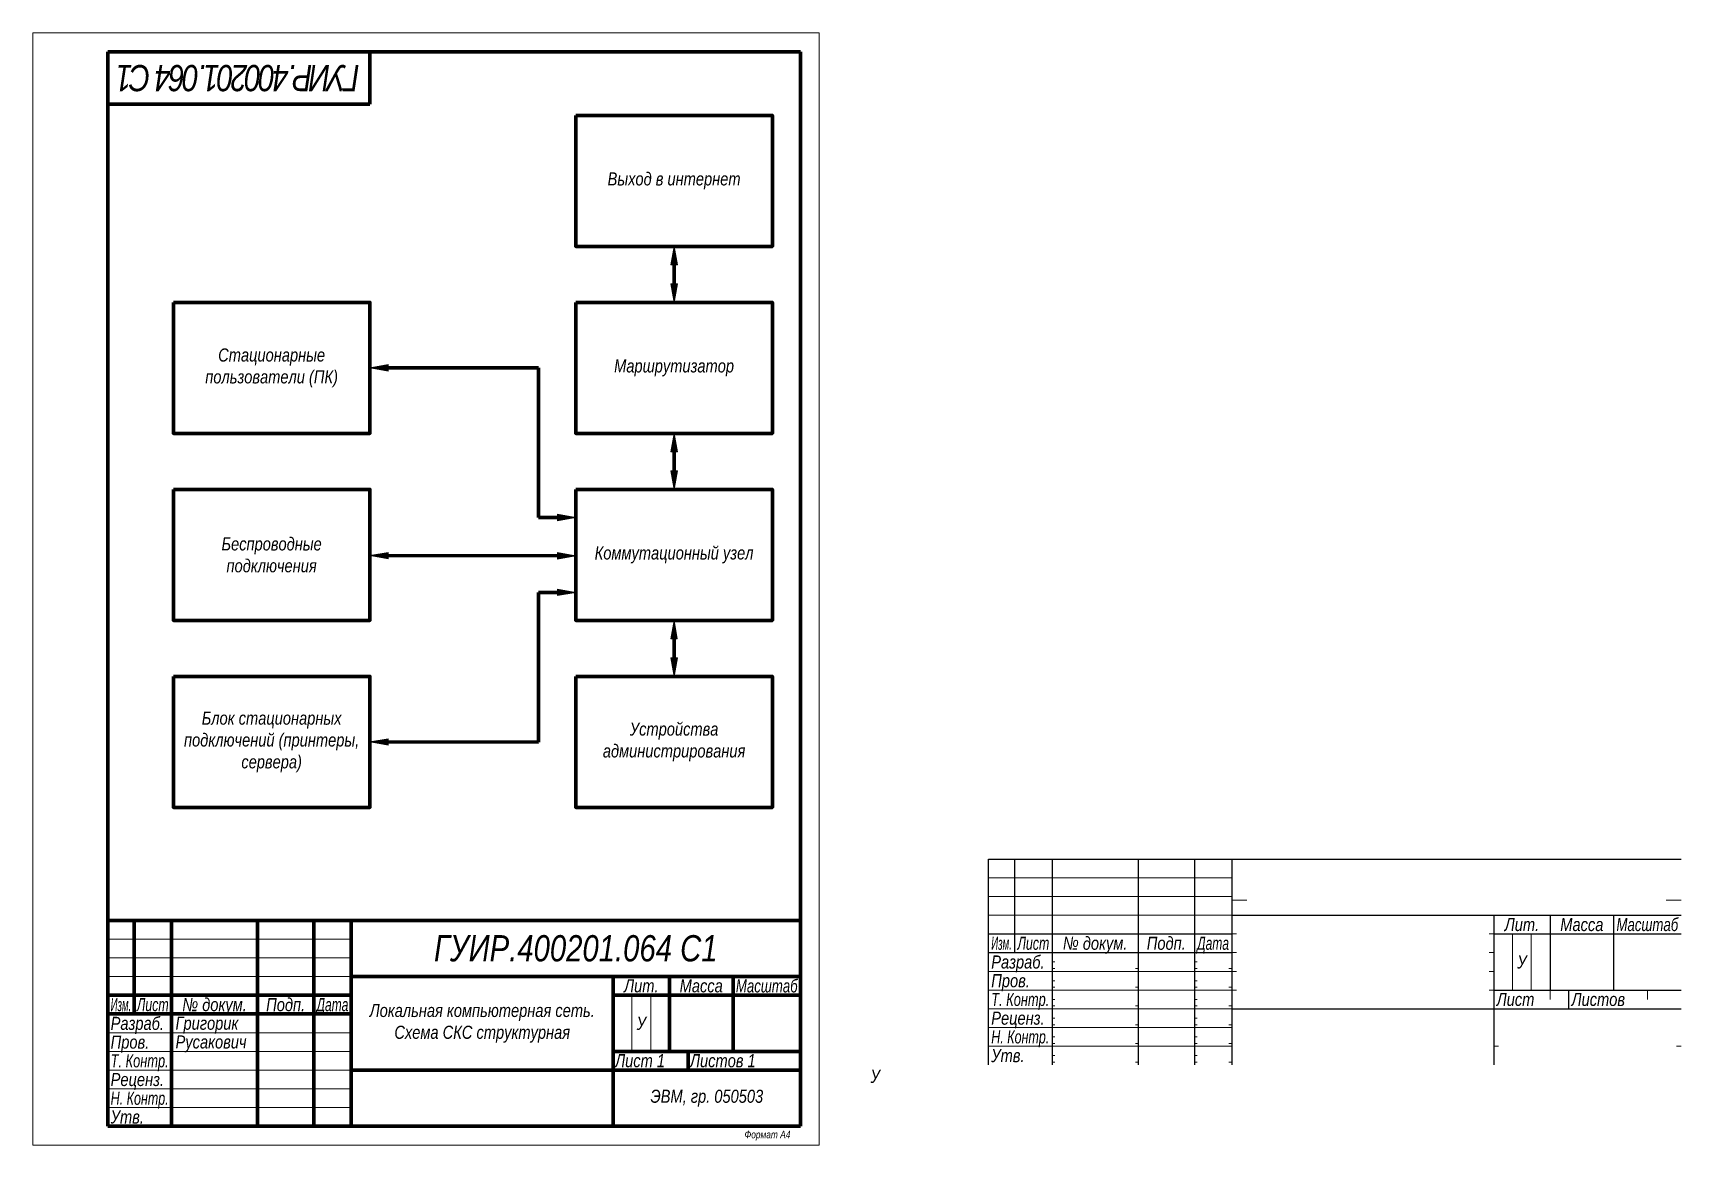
# Model space of a CAD drawing. Header units: inches. Extents: x 0 to 440, y 0 to 297.
import ezdxf
from ezdxf.enums import TextEntityAlignment as Align

# ---------------------------------------------------------------- set-up
doc = ezdxf.new("R2010")
doc.units = ezdxf.units.IN
doc.layers.get('Defpoints').update_dxf_attribs({"color": 170, "lineweight": 20})
doc.layers.add('1.1 — Сплошная', color=10, linetype='Continuous', lineweight=20)
doc.layers.add('2.1 — Текст', color=90, linetype='Continuous', lineweight=20)
doc.styles.add('Ш-3П', font='ariali.ttf', dxfattribs={"width": 0.8, "height": 3.5})
doc.styles.add('Ш-5', font='ariali.ttf', dxfattribs={"width": 0.8, "height": 5})

# ---------------------------------------------------------------- blocks, each defined once
blk = doc.blocks.new('ОН-1')
for p, q in [((-185, 0), (-185, 55)), ((-185, 55), (0, 55)), ((-178, 55), (-178, 30)), ((-168, 55), (-168, 0)), ((-145, 55), (-145, 0)), ((-130, 55), (-130, 0)), ((-120, 55), (-120, 0)), ((-120, 40), (0, 40)), ((-50, 40), (-50, 0)), ((-35, 40), (-35, 20)), ((-18, 40), (-18, 20)), ((-185, 35), (-120, 35)), ((-50, 35), (0, 35)), ((-185, 30), (-120, 30)), ((-50, 20), (0, 20)), ((-30, 15), (-30, 20)), ((-120, 15), (0, 15))]:
    blk.add_line(p, q)
at = {"layer": '1.1 — Сплошная'}
for p, q in [((-185, 50), (-120, 50)), ((-185, 45), (-120, 45)), ((-185, 40), (-120, 40)), ((-45, 35), (-45, 20)), ((-40, 35), (-40, 20)), ((-185, 25), (-120, 25)), ((-185, 20), (-120, 20)), ((-185, 15), (-120, 15)), ((-185, 10), (-120, 10)), ((-185, 5), (-120, 5))]:
    blk.add_line(p, q, dxfattribs=at)
at = {"layer": 'Defpoints'}
for p, q in [((-120, 44), (-116, 44)), ((0, 44), (-4, 44)), ((-120, 35), (-118.75, 35)), ((-50, 35), (-51.25, 35)), ((-168, 27.5), (-167.25, 27.5)), ((-130, 27.5), (-129.25, 27.5)), ((-120, 30), (-118.75, 30)), ((-50, 30), (-51.25, 30)), ((-168, 25.75), (-167.25, 25.75)), ((-168, 22.5), (-167.25, 22.5)), ((-145, 25.75), (-145.75, 25.75)), ((-130, 25.75), (-129.25, 25.75)), ((-130, 22.5), (-129.25, 22.5)), ((-120, 25.75), (-120.75, 25.75)), ((-120, 25), (-118.75, 25)), ((-50, 25), (-51.25, 25)), ((-168, 20.75), (-167.25, 20.75)), ((-145, 20.75), (-145.75, 20.75)), ((-130, 20.75), (-129.25, 20.75)), ((-120, 20.75), (-120.75, 20.75)), ((-120, 20), (-118.75, 20)), ((-50, 20), (-51.25, 20)), ((-35, 20), (-35, 17.5)), ((-9, 20), (-9, 17.5)), ((-168, 17.5), (-167.25, 17.5)), ((-168, 15.75), (-167.25, 15.75)), ((-145, 15.75), (-145.75, 15.75)), ((-130, 17.5), (-129.25, 17.5)), ((-130, 15.75), (-129.25, 15.75)), ((-120, 15.75), (-120.75, 15.75)), ((-120, 15), (-118.75, 15)), ((-50, 15), (-51.25, 15)), ((-168, 12.5), (-167.25, 12.5)), ((-168, 10.75), (-167.25, 10.75)), ((-145, 10.75), (-145.75, 10.75)), ((-130, 12.5), (-129.25, 12.5)), ((-130, 10.75), (-129.25, 10.75)), ((-120, 10.75), (-120.75, 10.75)), ((-168, 7.5), (-167.25, 7.5)), ((-168, 5.75), (-167.25, 5.75)), ((-145, 5.75), (-145.75, 5.75)), ((-130, 7.5), (-129.25, 7.5)), ((-130, 5.75), (-129.25, 5.75)), ((-120, 5.75), (-120.75, 5.75)), ((-50, 5), (-48.75, 5)), ((0, 5), (-1.25, 5)), ((-168, 2.5), (-167.25, 2.5)), ((-168, 0.75), (-167.25, 0.75)), ((-145, 0.75), (-145.75, 0.75)), ((-130, 2.5), (-129.25, 2.5)), ((-130, 0.75), (-129.25, 0.75)), ((-120, 0.75), (-120.75, 0.75))]:
    blk.add_line(p, q, dxfattribs=at)
at = {"layer": '2.1 — Текст', "style": 'Ш-3П', "width": 0.8}
for s, p in [('Лит.', (-42.5, 37.5)), ('Масса', (-26.5, 37.5)), ('№ докум.', (-156.5, 32.5)), ('Подп.', (-137.5, 32.5)), ('У', (-42.5, 27.5))]:
    blk.add_text(s, height=3.5, dxfattribs=at).set_placement(p, align=Align.MIDDLE_CENTER)
at = {"layer": '2.1 — Текст', "style": 'Ш-3П'}
for s, width, p, p2 in [('Масштаб', 0.71737, (-17.25, 35.75), (-0.75, 35.75)), ('Изм.', 0.524764, (-184.25, 30.75), (-178.75, 30.75)), ('Лист', 0.675192, (-177.25, 30.75), (-168.75, 30.75)), ('Дата', 0.656153, (-129.25, 30.75), (-120.75, 30.75)), ('Т. Контр.', 0.699901, (-184.25, 15.75), (-168.75, 15.75)), ('Н. Контр.', 0.683111, (-184.25, 5.75), (-168.75, 5.75))]:
    blk.add_text(s, height=3.5, dxfattribs=dict(at, width=width)).set_placement(p, p2, align=Align.FIT)
at = {"layer": '2.1 — Текст', "style": 'Ш-3П', "width": 0.8}
for s, p in [('Разраб.', (-184.25, 27.5)), ('Пров.', (-184.25, 22.5)), ('Лист', (-49.25, 17.5)), ('Листов', (-29.25, 17.5)), ('Реценз.', (-184.25, 12.5)), ('Утв.', (-184.25, 2.5))]:
    blk.add_text(s, height=3.5, dxfattribs=at).set_placement(p, align=Align.MIDDLE_LEFT)

msp = doc.modelspace()

# ---------------------------------------------------------------- hatches: boundary and pattern name
at = {"lineweight": 20}
h = msp.add_hatch(color=256, dxfattribs=at)
h.dxf.hatch_style = 1
h.paths.add_polyline_path([(171.24, 235.08), (172.12, 235.08), (171.25, 240)])
h.paths.add_polyline_path([(170.38, 235.08), (171.24, 235.08), (171.25, 240)])
h = msp.add_hatch(color=256, dxfattribs=at)
h.dxf.hatch_style = 1
h.paths.add_polyline_path([(171.26, 229.98), (170.38, 229.98), (171.25, 225.05)])
h.paths.add_polyline_path([(172.12, 229.98), (171.26, 229.98), (171.25, 225.05)])
h = msp.add_hatch(color=256, dxfattribs=at)
h.dxf.hatch_style = 1
h.paths.add_polyline_path([(94.92, 207.55), (94.92, 208.42), (90, 207.55)])
h.paths.add_polyline_path([(94.92, 206.68), (94.92, 207.55), (90, 207.55)])
h = msp.add_hatch(color=256, dxfattribs=at)
h.dxf.hatch_style = 1
h.paths.add_polyline_path([(171.24, 185.13), (172.12, 185.13), (171.25, 190.05)])
h.paths.add_polyline_path([(170.38, 185.13), (171.24, 185.13), (171.25, 190.05)])
h = msp.add_hatch(color=256, dxfattribs=at)
h.dxf.hatch_style = 1
h.paths.add_polyline_path([(171.26, 180.03), (170.38, 180.03), (171.25, 175.1)])
h.paths.add_polyline_path([(172.12, 180.03), (171.26, 180.03), (171.25, 175.1)])
h = msp.add_hatch(color=256, dxfattribs=at)
h.dxf.hatch_style = 1
h.paths.add_polyline_path([(140.08, 167.61), (140.08, 166.73), (145, 167.6)])
h.paths.add_polyline_path([(140.08, 168.47), (140.08, 167.61), (145, 167.6)])
h = msp.add_hatch(color=256, dxfattribs=at)
h.dxf.hatch_style = 1
h.paths.add_polyline_path([(94.92, 157.41), (94.92, 158.28), (90, 157.41)])
h.paths.add_polyline_path([(94.92, 156.54), (94.92, 157.41), (90, 157.41)])
h = msp.add_hatch(color=256, dxfattribs=at)
h.dxf.hatch_style = 1
h.paths.add_polyline_path([(140.08, 157.36), (140.08, 156.48), (145, 157.35)])
h.paths.add_polyline_path([(140.08, 158.22), (140.08, 157.36), (145, 157.35)])
h = msp.add_hatch(color=256, dxfattribs=at)
h.dxf.hatch_style = 1
h.paths.add_polyline_path([(140.08, 147.61), (140.08, 146.73), (145, 147.6)])
h.paths.add_polyline_path([(140.08, 148.47), (140.08, 147.61), (145, 147.6)])
h = msp.add_hatch(color=256, dxfattribs=at)
h.dxf.hatch_style = 1
h.paths.add_polyline_path([(171.22, 135.18), (172.1, 135.18), (171.23, 140.1)])
h.paths.add_polyline_path([(170.36, 135.18), (171.22, 135.18), (171.23, 140.1)])
h = msp.add_hatch(color=256, dxfattribs=at)
h.dxf.hatch_style = 1
h.paths.add_polyline_path([(171.26, 130.08), (170.38, 130.08), (171.25, 125.15)])
h.paths.add_polyline_path([(172.12, 130.08), (171.26, 130.08), (171.25, 125.15)])
h = msp.add_hatch(color=256, dxfattribs=at)
h.dxf.hatch_style = 1
h.paths.add_polyline_path([(94.92, 108.52), (90, 107.65), (94.92, 107.65)])
h.paths.add_polyline_path([(94.92, 107.65), (90, 107.65), (94.92, 106.79)])

# ---------------------------------------------------------------- linework, layer by layer
at = {"lineweight": 0}
for p, q in [((210, 297), (0, 297)), ((0, 297), (0, 0)), ((210, 0), (210, 297)), ((0, 0), (210, 0))]:
    msp.add_line(p, q, dxfattribs=at)
at = {"lineweight": 100}
for p, q in [((205, 292), (20, 292)), ((20, 292), (20, 5)), ((20, 292), (90, 292)), ((90, 292), (90, 278)), ((205, 5), (205, 292)), ((90, 278), (20, 278)), ((171.25, 235.08), (171.25, 229.98)), ((135, 207.55), (94.92, 207.55)), ((135, 167.6), (135, 207.55)), ((171.25, 185.13), (171.25, 180.03)), ((135, 167.6), (140.08, 167.6)), ((140.08, 157.36), (94.92, 157.41)), ((135, 147.6), (135, 107.6)), ((135, 147.6), (140.08, 147.6)), ((171.25, 135.18), (171.25, 130.08)), ((135, 107.6), (94.92, 107.65)), ((27, 60), (20, 60)), ((37, 60), (27, 60)), ((27, 60), (27, 35)), ((60, 60), (37, 60)), ((37, 60), (37, 5)), ((75, 60), (60, 60)), ((60, 60), (60, 5)), ((85, 60), (75, 60)), ((75, 60), (75, 5)), ((85, 45), (85, 60)), ((85, 60), (205, 60)), ((85, 20), (85, 45)), ((85, 45), (155, 45)), ((155, 40), (155, 45)), ((155, 45), (170, 45)), ((187, 45), (170, 45)), ((170, 45), (170, 40)), ((205, 45), (187, 45)), ((187, 45), (187, 40)), ((20, 40), (85, 40)), ((170, 40), (155, 40)), ((155, 40), (155, 25)), ((187, 40), (170, 40)), ((170, 40), (170, 25)), ((205, 40), (187, 40)), ((187, 40), (187, 25)), ((20, 35), (85, 35)), ((155, 20), (155, 25)), ((155, 25), (175, 25)), ((175, 25), (175, 20)), ((175, 25), (205, 25)), ((85, 5), (85, 20)), ((85, 20), (155, 20)), ((205, 20), (155, 20)), ((155, 20), (155, 5)), ((20, 5), (205, 5)), ((205, 5), (155, 5))]:
    msp.add_line(p, q, dxfattribs=at)
at = {"lineweight": 20}
for p, q in [((145, 240), (171.25, 240)), ((171.25, 240), (170.38, 235.08)), ((171.25, 240), (172.12, 235.08)), ((171.25, 240), (172.12, 235.08)), ((172.12, 235.08), (170.38, 235.08)), ((171.25, 225.05), (170.38, 229.98)), ((171.25, 225.05), (170.38, 229.98)), ((170.38, 229.98), (172.12, 229.98)), ((171.25, 225.05), (172.12, 229.98)), ((90, 225.05), (90, 207.55)), ((90, 207.55), (94.92, 208.42)), ((90, 207.55), (94.92, 208.42)), ((90, 207.55), (94.92, 206.68)), ((94.92, 208.42), (94.92, 206.68)), ((37.5, 190.05), (63.75, 190.05)), ((145, 190.05), (171.25, 190.05)), ((171.25, 190.05), (170.38, 185.13)), ((171.25, 190.05), (172.12, 185.13)), ((171.25, 190.05), (172.12, 185.13)), ((172.12, 185.13), (170.38, 185.13)), ((171.25, 175.1), (170.38, 180.03)), ((171.25, 175.1), (170.38, 180.03)), ((170.38, 180.03), (172.12, 180.03)), ((171.25, 175.1), (172.12, 180.03)), ((90, 175.1), (90, 157.6)), ((145, 175.1), (145, 167.6)), ((145, 167.6), (140.08, 168.47)), ((140.08, 166.73), (140.08, 168.47)), ((145, 167.6), (140.08, 166.73)), ((145, 167.6), (140.08, 166.73)), ((90, 157.41), (94.92, 158.28)), ((90, 157.41), (94.92, 158.28)), ((90, 157.41), (94.92, 156.54)), ((94.92, 158.28), (94.92, 156.54)), ((145, 157.35), (140.08, 158.22)), ((140.08, 156.48), (140.08, 158.22)), ((145, 157.35), (140.08, 156.48)), ((145, 157.35), (140.08, 156.48)), ((145, 147.6), (140.08, 148.47)), ((140.08, 146.73), (140.08, 148.47)), ((145, 147.6), (140.08, 146.73)), ((145, 147.6), (140.08, 146.73)), ((145, 140.1), (171.25, 140.1)), ((171.23, 140.1), (170.36, 135.18)), ((171.23, 140.1), (172.1, 135.18)), ((171.23, 140.1), (172.1, 135.18)), ((172.1, 135.18), (170.36, 135.18)), ((171.25, 125.15), (170.38, 130.08)), ((171.25, 125.15), (170.38, 130.08)), ((170.38, 130.08), (172.12, 130.08)), ((171.25, 125.15), (172.12, 130.08)), ((90, 125.15), (90, 107.65)), ((145, 125.15), (167.5, 125.15)), ((90, 107.65), (94.92, 108.52)), ((90, 107.65), (94.92, 108.52)), ((90, 107.65), (94.92, 106.79)), ((94.92, 108.52), (94.92, 106.79)), ((37.5, 90.15), (63.75, 90.15)), ((145, 90.15), (171.25, 90.15)), ((20, 55), (85, 55)), ((20, 50), (85, 50)), ((20, 45), (85, 45)), ((160, 25), (160, 40)), ((170, 40), (165, 40)), ((165, 40), (165, 25)), ((20, 30), (85, 30)), ((20, 25), (85, 25)), ((165, 25), (160, 25)), ((20, 20), (85, 20)), ((20, 15), (85, 15)), ((20, 10), (85, 10))]:
    msp.add_line(p, q, dxfattribs=at)
at = {"lineweight": 100}
for points in [[(145, 275), (197.5, 275), (197.5, 240), (145, 240)], [(37.5, 225.05), (90, 225.05), (90, 190.05), (37.5, 190.05)], [(145, 225.05), (197.5, 225.05), (197.5, 190.05), (145, 190.05)], [(37.5, 175.1), (90, 175.1), (90, 140.1), (37.5, 140.1)], [(145, 175.1), (197.5, 175.1), (197.5, 140.1), (145, 140.1)], [(37.5, 125.15), (90, 125.15), (90, 90.15), (37.5, 90.15)], [(145, 125.15), (197.5, 125.15), (197.5, 90.15), (145, 90.15)]]:
    msp.add_lwpolyline(points, close=True, dxfattribs=at)

# ---------------------------------------------------------------- block references
msp.add_blockref('ОН-1', (440.22, 21.39))

# ---------------------------------------------------------------- texts
at = {"lineweight": 100, "insert": (55, 285), "char_height": 7, "attachment_point": 5, "rotation": 180, "style": 'Ш-5'}
msp.add_mtext_dynamic_manual_height_columns('{\\fArial|b0|i1|c204|p34;\\T0.85;ГУИР.400201.064 С1}', width=70, gutter_width=250, heights=[0], dxfattribs=at)
at = {"lineweight": 20}
for s, width, heights, insert, char_height, attachment_point, style in [('{\\fArial|b0|i1|c204|p34;Выход в интернет}', 52.5, [0], (171.25, 257.5), 3.5, 5, 'Ш-3П'), ('{\\fArial|b0|i1|c204|p34;Стационарные пользователи (ПК)}', 52.5, [0], (63.75, 207.55), 3.5, 5, 'Ш-3П'), ('{\\fArial|b0|i1|c204|p34;Маршрутизатор}', 52.5, [0], (171.25, 207.55), 3.5, 5, 'Ш-3П'), ('{\\fArial|b0|i1|c204|p34;Беспроводные}\\P{\\fArial|b0|i1|c204|p34;подключения}', 52.5, [0], (63.75, 157.6), 3.5, 5, 'Ш-3П'), ('{\\fArial|b0|i1|c204|p34;Коммутационный узел}', 52.5, [0], (171.25, 157.6), 3.5, 5, 'Ш-3П'), ('{\\fArial|b0|i1|c204|p34;Блок стационарных подключений (принтеры, сервера)}', 52.5, [0], (63.75, 107.65), 3.5, 5, 'Ш-3П'), ('{\\fArial|b0|i1|c204|p34;Устройства администрирования}', 52.5, [0], (171.25, 107.65), 3.5, 5, 'Ш-3П'), ('{\\fArial|b0|i1|c204|p34;ГУИР.400201.064 С1}', 120, [0], (145, 52.5), 7, 5, 'Ш-5'), ('{\\fArial|b0|i1|c204|p34;Лит.}', 15, [0], (162.5, 42.5), 3.5, 5, 'Ш-3П'), ('\\pxqc;{\\fArial|b0|i1|c204|p34;Масса}', 17, [0], (178.5, 42.5), 3.5, 5, 'Ш-3П'), ('{\\fArial|b0|i1|c204|p34;Локальная компьютерная сеть. Схема СКС структурная}', 70, [0], (120, 32.5), 3.5, 5, 'Ш-3П'), (' {\\fArial|b0|i1|c204|p34;Григорик}', 23, [0], (37, 32.01), 3.5, 4, 'Ш-3П'), ('{\\fArial|b0|i1|c204|p34; Русакович}', 23, [0], (37, 27.01), 3.5, 4, 'Ш-3П'), ('\\pxql;{\\fArial|b0|i1|c204|p34;Лист} 1', 19.5, [0], (155.5, 22.5), 3.5, 4, 'Ш-3П'), ('\\pxql;{\\fArial|b0|i1|c204|p34;Листов} 1', 29.5, [5], (175.5, 22.5), 3.5, 4, 'Ш-3П'), ('{\\fArial|b0|i1|c204|p34;ЭВМ, гр. 050503}', 50, [0], (180, 12.5), 3.5, 5, 'Ш-3П')]:
    msp.add_mtext_dynamic_manual_height_columns(s, width=width, gutter_width=250, heights=heights, dxfattribs=dict(at, insert=insert, char_height=char_height, attachment_point=attachment_point, style=style))
at = {"lineweight": 100, "insert": (205, 2.5), "char_height": 2, "attachment_point": 6, "style": 'Ш-3П'}
msp.add_mtext_dynamic_manual_height_columns('\\pxr1.33333;{\\fArial|b0|i1|c204|p34;Формат А4  }', width=50, gutter_width=25, heights=[0], dxfattribs=at)
at = {"layer": '2.1 — Текст', "color": 0, "style": 'Ш-3П'}
for s, width, p, p2 in [('Масштаб', 0.71737, (187.75, 40.75), (204.25, 40.75)), ('Изм.', 0.524764, (20.75, 35.75), (26.25, 35.75)), ('Лист', 0.675192, (27.75, 35.75), (36.25, 35.75)), ('Дата', 0.656153, (75.75, 35.75), (84.25, 35.75)), ('Т. Контр.', 0.699901, (20.75, 20.75), (36.25, 20.75)), ('Н. Контр.', 0.683111, (20.75, 10.75), (36.25, 10.75))]:
    msp.add_text(s, height=3.5, dxfattribs=dict(at, width=width)).set_placement(p, p2, align=Align.FIT)
at = {"layer": '2.1 — Текст', "color": 0, "style": 'Ш-3П', "width": 0.8}
for s, p in [('№ докум.', (48.5, 37.5)), ('Подп.', (67.5, 37.5)), ('У', (162.5, 32.5))]:
    msp.add_text(s, height=3.5, dxfattribs=at).set_placement(p, align=Align.MIDDLE_CENTER)
for s, p in [('Разраб.', (20.75, 32.5)), ('Пров.', (20.75, 27.5)), ('Реценз.', (20.75, 17.5)), ('Утв.', (20.75, 7.5))]:
    msp.add_text(s, height=3.5, dxfattribs=at).set_placement(p, align=Align.MIDDLE_LEFT)
at = {"layer": '2.1 — Текст', "style": 'Ш-3П', "width": 0.8}
msp.add_text('У', height=3.5, dxfattribs=at).set_placement((224.96, 18.34), align=Align.MIDDLE_CENTER)

doc.saveas('drawing.dxf')
